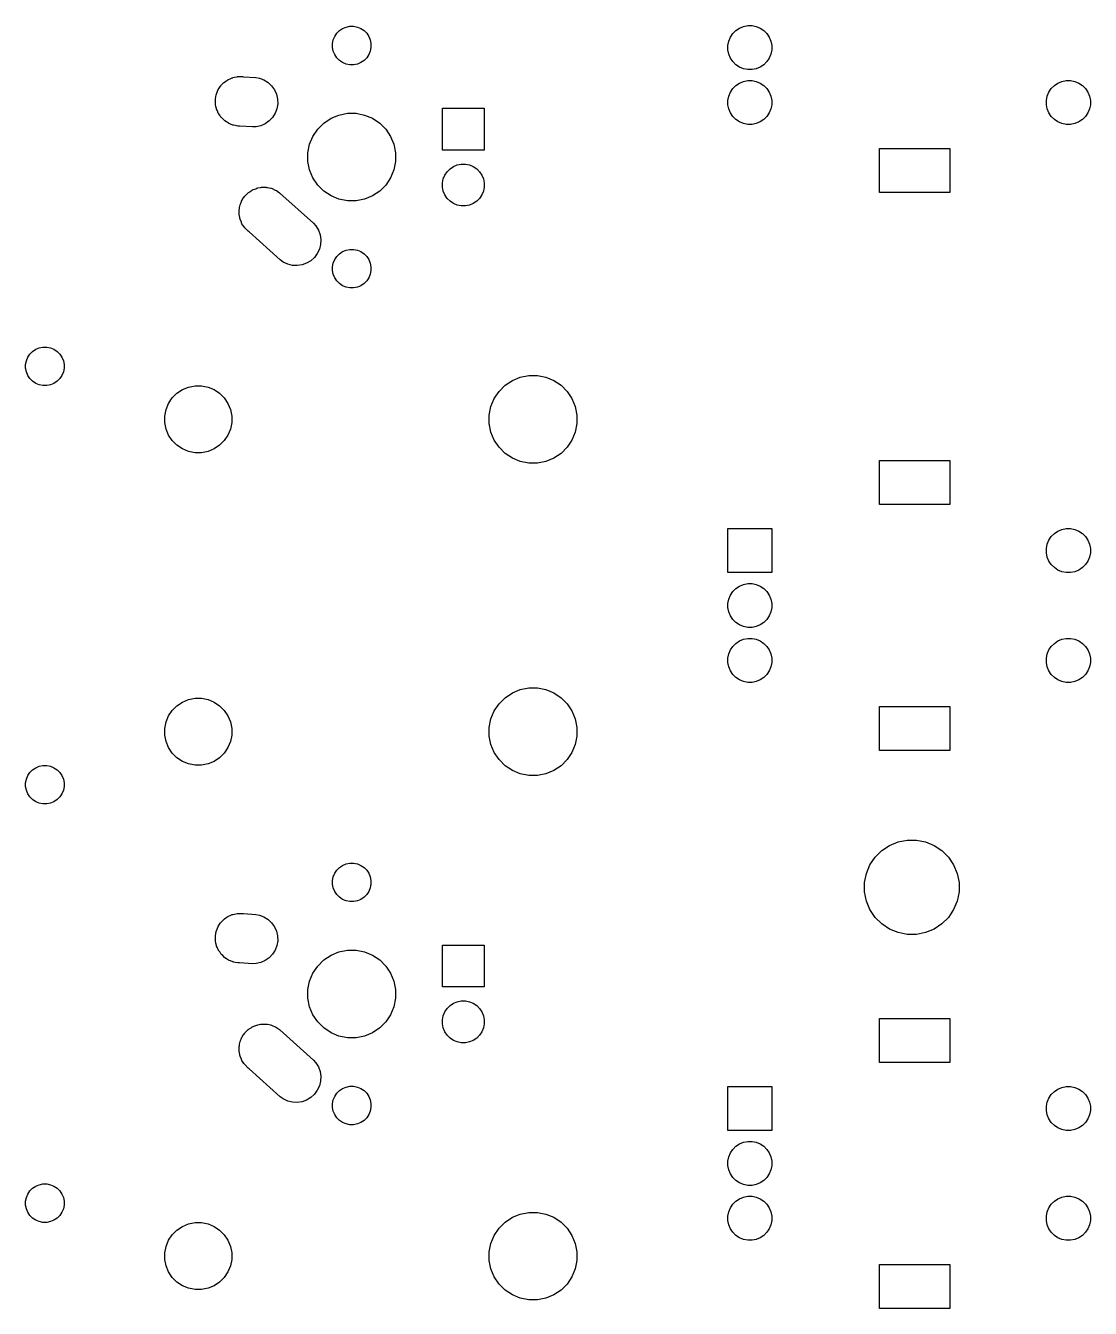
# Model space of a CAD drawing. Extents: x 93 to 197, y -160 to -33.
# Drawn here: x 144.7 to 193.2, y -154.8 to -96.4 of the extents above; entities that cross this region are included whole.
import ezdxf

# ---------------------------------------------------------------- set-up
doc = ezdxf.new("R2010")
doc.units = 0
doc.layers.add('BLACK', color=7, linetype='CONTINUOUS')

msp = doc.modelspace()

# ---------------------------------------------------------------- linework, layer by layer
at = {"layer": 'BLACK', "linetype": 'CONTINUOUS'}
for p, q in [((158.703, -97.0588), (158.769, -96.8995)), ((158.769, -96.8995), (158.864, -96.7562)), ((158.864, -96.7562), (158.986, -96.6343)), ((158.986, -96.6343), (159.13, -96.5386)), ((159.13, -96.5386), (159.289, -96.4726)), ((159.289, -96.4726), (159.458, -96.439)), ((159.458, -96.439), (159.63, -96.439)), ((159.63, -96.439), (159.799, -96.4726)), ((159.799, -96.4726), (159.958, -96.5386)), ((159.958, -96.5386), (160.102, -96.6343)), ((160.102, -96.6343), (160.224, -96.7562)), ((160.224, -96.7562), (160.319, -96.8995)), ((160.319, -96.8995), (160.385, -97.0588)), ((176.704, -97.1173), (176.78, -96.9353)), ((176.78, -96.9353), (176.889, -96.7715)), ((176.889, -96.7715), (177.029, -96.6322)), ((177.029, -96.6322), (177.192, -96.5228)), ((177.192, -96.5228), (177.374, -96.4474)), ((177.374, -96.4474), (177.568, -96.409)), ((177.568, -96.409), (177.764, -96.409)), ((177.764, -96.409), (177.958, -96.4474)), ((177.958, -96.4474), (178.14, -96.5228)), ((178.14, -96.5228), (178.303, -96.6322)), ((178.303, -96.6322), (178.443, -96.7715)), ((178.443, -96.7715), (178.552, -96.9353)), ((178.552, -96.9353), (178.628, -97.1173)), ((158.669, -97.2278), (158.703, -97.0588)), ((158.669, -97.4002), (158.669, -97.2278)), ((158.703, -97.5692), (158.669, -97.4002)), ((160.385, -97.0588), (160.419, -97.2278)), ((160.419, -97.4002), (160.385, -97.5692)), ((160.419, -97.2278), (160.419, -97.4002)), ((176.666, -97.3105), (176.704, -97.1173)), ((176.666, -97.5075), (176.666, -97.3105)), ((176.704, -97.7007), (176.666, -97.5075)), ((178.628, -97.1173), (178.666, -97.3105)), ((178.666, -97.5075), (178.628, -97.7007)), ((178.666, -97.3105), (178.666, -97.5075)), ((158.769, -97.7285), (158.703, -97.5692)), ((158.864, -97.8718), (158.769, -97.7285)), ((158.986, -97.9937), (158.864, -97.8718)), ((159.13, -98.0894), (158.986, -97.9937)), ((159.289, -98.1554), (159.13, -98.0894)), ((159.958, -98.0894), (159.799, -98.1554)), ((160.102, -97.9937), (159.958, -98.0894)), ((160.224, -97.8718), (160.102, -97.9937)), ((160.319, -97.7285), (160.224, -97.8718)), ((160.385, -97.5692), (160.319, -97.7285)), ((176.78, -97.8827), (176.704, -97.7007)), ((176.889, -98.0465), (176.78, -97.8827)), ((177.029, -98.1858), (176.889, -98.0465)), ((178.443, -98.0465), (178.303, -98.1858)), ((178.552, -97.8827), (178.443, -98.0465)), ((178.628, -97.7007), (178.552, -97.8827)), ((159.458, -98.189), (159.289, -98.1554)), ((159.63, -98.189), (159.458, -98.189)), ((159.799, -98.1554), (159.63, -98.189)), ((177.192, -98.2952), (177.029, -98.1858)), ((177.374, -98.3706), (177.192, -98.2952)), ((177.568, -98.409), (177.374, -98.3706)), ((177.764, -98.409), (177.568, -98.409)), ((177.958, -98.3706), (177.764, -98.409)), ((178.14, -98.2952), (177.958, -98.3706)), ((178.303, -98.1858), (178.14, -98.2952)), ((153.467, -99.3211), (153.515, -99.2499)), ((153.515, -99.2499), (153.57, -99.1614)), ((153.57, -99.1614), (153.582, -99.1485)), ((153.582, -99.1485), (153.59, -99.1369)), ((153.59, -99.1369), (153.648, -99.0786)), ((153.648, -99.0786), (153.722, -99.0003)), ((153.722, -99.0003), (153.737, -98.9897)), ((153.737, -98.9897), (153.747, -98.9802)), ((153.747, -98.9802), (153.813, -98.9359)), ((153.813, -98.9359), (153.903, -98.872)), ((153.903, -98.872), (153.92, -98.8644)), ((153.92, -98.8644), (153.931, -98.857)), ((153.931, -98.857), (154.003, -98.8273)), ((154.003, -98.8273), (154.105, -98.7814)), ((154.105, -98.7814), (154.124, -98.7772)), ((154.124, -98.7772), (154.136, -98.7722)), ((154.136, -98.7722), (154.211, -98.7574)), ((154.211, -98.7574), (154.321, -98.732)), ((154.321, -98.732), (154.341, -98.7315)), ((154.341, -98.7315), (154.353, -98.729)), ((154.353, -98.729), (154.429, -98.729)), ((154.429, -98.729), (154.487, -98.7273)), ((154.487, -98.7273), (154.511, -98.729)), ((154.511, -98.729), (154.575, -98.729)), ((154.575, -98.729), (154.609, -98.7359)), ((154.609, -98.7359), (155.178, -98.7756)), ((155.178, -98.7756), (155.341, -98.8034)), ((155.341, -98.8034), (155.548, -98.8823)), ((155.548, -98.8823), (155.736, -99.0002)), ((155.736, -99.0002), (155.897, -99.1524)), ((155.897, -99.1524), (156.025, -99.3331)), ((176.78, -99.4353), (176.889, -99.2715)), ((176.889, -99.2715), (177.029, -99.1322)), ((177.029, -99.1322), (177.192, -99.0228)), ((177.192, -99.0228), (177.374, -98.9474)), ((177.374, -98.9474), (177.568, -98.909)), ((177.568, -98.909), (177.764, -98.909)), ((177.764, -98.909), (177.958, -98.9474)), ((177.958, -98.9474), (178.14, -99.0228)), ((178.14, -99.0228), (178.303, -99.1322)), ((178.303, -99.1322), (178.443, -99.2715)), ((178.443, -99.2715), (178.552, -99.4353)), ((191.28, -99.4353), (191.389, -99.2715)), ((191.389, -99.2715), (191.529, -99.1322)), ((191.529, -99.1322), (191.692, -99.0228)), ((191.692, -99.0228), (191.874, -98.9474)), ((191.874, -98.9474), (192.068, -98.909)), ((192.068, -98.909), (192.264, -98.909)), ((192.264, -98.909), (192.458, -98.9474)), ((192.458, -98.9474), (192.64, -99.0228)), ((192.64, -99.0228), (192.803, -99.1322)), ((192.803, -99.1322), (192.943, -99.2715)), ((192.943, -99.2715), (193.052, -99.4353)), ((153.336, -99.7746), (153.339, -99.759)), ((153.339, -99.868), (153.336, -99.7746)), ((153.339, -99.7432), (153.357, -99.652)), ((153.339, -99.759), (153.339, -99.7432)), ((153.357, -99.652), (153.373, -99.5561)), ((153.373, -99.5561), (153.379, -99.5407)), ((153.379, -99.5407), (153.382, -99.5258)), ((153.382, -99.5258), (153.416, -99.4435)), ((153.416, -99.4435), (153.452, -99.349)), ((153.452, -99.349), (153.461, -99.3345)), ((153.461, -99.3345), (153.467, -99.3211)), ((156.025, -99.3331), (156.116, -99.5353)), ((156.116, -99.5353), (156.165, -99.7513)), ((156.165, -99.7513), (156.172, -99.9729)), ((176.666, -99.8105), (176.704, -99.6173)), ((176.666, -100.007), (176.666, -99.8105)), ((176.704, -99.6173), (176.78, -99.4353)), ((178.552, -99.4353), (178.628, -99.6173)), ((178.628, -99.6173), (178.666, -99.8105)), ((178.666, -99.8105), (178.666, -100.007)), ((191.166, -99.8105), (191.204, -99.6173)), ((191.166, -100.007), (191.166, -99.8105)), ((191.204, -99.6173), (191.28, -99.4353)), ((193.052, -99.4353), (193.128, -99.6173)), ((193.128, -99.6173), (193.166, -99.8105)), ((193.166, -99.8105), (193.166, -100.007)), ((153.339, -99.9648), (153.339, -99.868)), ((153.342, -99.9809), (153.339, -99.9648)), ((153.343, -99.9961), (153.342, -99.9809)), ((153.363, -100.084), (153.343, -99.9961)), ((153.382, -100.182), (153.363, -100.084)), ((153.389, -100.198), (153.382, -100.182)), ((153.392, -100.212), (153.389, -100.198)), ((153.427, -100.291), (153.392, -100.212)), ((153.467, -100.387), (153.427, -100.291)), ((153.477, -100.402), (153.467, -100.387)), ((153.483, -100.414), (153.477, -100.402)), ((153.531, -100.482), (153.483, -100.414)), ((156.056, -100.398), (155.938, -100.586)), ((156.135, -100.191), (156.056, -100.398)), ((156.172, -99.9729), (156.135, -100.191)), ((158.962, -100.477), (159.348, -100.4)), ((159.348, -100.4), (159.74, -100.4)), ((159.74, -100.4), (160.126, -100.477)), ((163.671, -102.076), (163.671, -100.171)), ((163.671, -100.171), (165.576, -100.171)), ((165.576, -100.171), (165.576, -102.076)), ((176.704, -100.201), (176.666, -100.007)), ((176.78, -100.383), (176.704, -100.201)), ((176.889, -100.546), (176.78, -100.383)), ((178.552, -100.383), (178.443, -100.546)), ((178.628, -100.201), (178.552, -100.383)), ((178.666, -100.007), (178.628, -100.201)), ((191.204, -100.201), (191.166, -100.007)), ((191.28, -100.383), (191.204, -100.201)), ((191.389, -100.546), (191.28, -100.383)), ((193.052, -100.383), (192.943, -100.546)), ((193.128, -100.201), (193.052, -100.383)), ((193.166, -100.007), (193.128, -100.201)), ((153.59, -100.571), (153.531, -100.482)), ((153.603, -100.584), (153.59, -100.571)), ((153.611, -100.595), (153.603, -100.584)), ((153.669, -100.65), (153.611, -100.595)), ((153.747, -100.728), (153.669, -100.65)), ((153.762, -100.738), (153.747, -100.728)), ((153.772, -100.747), (153.762, -100.738)), ((153.838, -100.789), (153.772, -100.747)), ((153.931, -100.851), (153.838, -100.789)), ((153.949, -100.858), (153.931, -100.851)), ((153.96, -100.865), (153.949, -100.858)), ((154.031, -100.892), (153.96, -100.865)), ((154.136, -100.936), (154.031, -100.892)), ((154.155, -100.94), (154.136, -100.936)), ((154.167, -100.944), (154.155, -100.94)), ((154.241, -100.957), (154.167, -100.944)), ((154.353, -100.979), (154.241, -100.957)), ((154.433, -100.979), (154.353, -100.979)), ((155.021, -101.02), (154.433, -100.979)), ((155.187, -101.015), (155.021, -101.02)), ((155.403, -100.966), (155.187, -101.015)), ((155.605, -100.875), (155.403, -100.966)), ((155.786, -100.747), (155.605, -100.875)), ((155.938, -100.586), (155.786, -100.747)), ((157.995, -101.123), (158.273, -100.845)), ((158.273, -100.845), (158.6, -100.627)), ((158.6, -100.627), (158.962, -100.477)), ((160.126, -100.477), (160.488, -100.627)), ((160.488, -100.627), (160.815, -100.845)), ((160.815, -100.845), (161.093, -101.123)), ((177.029, -100.686), (176.889, -100.546)), ((177.192, -100.795), (177.029, -100.686)), ((177.374, -100.871), (177.192, -100.795)), ((177.568, -100.909), (177.374, -100.871)), ((177.764, -100.909), (177.568, -100.909)), ((177.958, -100.871), (177.764, -100.909)), ((178.14, -100.795), (177.958, -100.871)), ((178.303, -100.686), (178.14, -100.795)), ((178.443, -100.546), (178.303, -100.686)), ((191.529, -100.686), (191.389, -100.546)), ((191.692, -100.795), (191.529, -100.686)), ((191.874, -100.871), (191.692, -100.795)), ((192.068, -100.909), (191.874, -100.871)), ((192.264, -100.909), (192.068, -100.909)), ((192.458, -100.871), (192.264, -100.909)), ((192.64, -100.795), (192.458, -100.871)), ((192.803, -100.686), (192.64, -100.795)), ((192.943, -100.546), (192.803, -100.686)), ((157.627, -101.812), (157.777, -101.45)), ((157.777, -101.45), (157.995, -101.123)), ((161.093, -101.123), (161.311, -101.45)), ((161.311, -101.45), (161.461, -101.812)), ((157.55, -102.198), (157.627, -101.812)), ((157.55, -102.59), (157.55, -102.198)), ((161.461, -101.812), (161.538, -102.198)), ((161.538, -102.198), (161.538, -102.59)), ((165.576, -102.076), (163.671, -102.076)), ((183.566, -104.009), (183.566, -102.009)), ((183.566, -102.009), (186.766, -102.009)), ((186.766, -102.009), (186.766, -104.009)), ((157.627, -102.976), (157.55, -102.59)), ((161.538, -102.59), (161.461, -102.976)), ((164.173, -102.82), (164.346, -102.748)), ((164.346, -102.748), (164.53, -102.712)), ((164.53, -102.712), (164.718, -102.712)), ((164.718, -102.712), (164.902, -102.748)), ((164.902, -102.748), (165.075, -102.82)), ((157.777, -103.338), (157.627, -102.976)), ((157.995, -103.665), (157.777, -103.338)), ((161.311, -103.338), (161.093, -103.665)), ((161.461, -102.976), (161.311, -103.338)), ((163.708, -103.386), (163.78, -103.213)), ((163.78, -103.213), (163.884, -103.057)), ((163.884, -103.057), (164.017, -102.924)), ((164.017, -102.924), (164.173, -102.82)), ((165.075, -102.82), (165.231, -102.924)), ((165.231, -102.924), (165.364, -103.057)), ((165.364, -103.057), (165.468, -103.213)), ((165.468, -103.213), (165.54, -103.386)), ((154.87, -103.986), (154.958, -103.932)), ((154.958, -103.932), (155.011, -103.897)), ((155.011, -103.897), (155.029, -103.89)), ((155.029, -103.89), (155.06, -103.871)), ((155.06, -103.871), (155.17, -103.831)), ((155.17, -103.831), (155.216, -103.812)), ((155.216, -103.812), (155.231, -103.809)), ((155.231, -103.809), (155.268, -103.796)), ((155.268, -103.796), (155.396, -103.776)), ((155.396, -103.776), (155.433, -103.769)), ((155.433, -103.769), (155.445, -103.769)), ((155.445, -103.769), (155.487, -103.763)), ((155.487, -103.763), (155.627, -103.769)), ((155.627, -103.769), (155.655, -103.769)), ((155.655, -103.769), (155.663, -103.771)), ((155.663, -103.771), (155.708, -103.773)), ((155.708, -103.773), (155.853, -103.808)), ((155.853, -103.808), (155.872, -103.812)), ((155.872, -103.812), (155.878, -103.814)), ((155.878, -103.814), (155.924, -103.826)), ((155.924, -103.826), (156.064, -103.892)), ((156.064, -103.892), (156.077, -103.897)), ((156.077, -103.897), (156.08, -103.899)), ((156.08, -103.899), (156.124, -103.92)), ((156.124, -103.92), (156.252, -104.014)), ((158.273, -103.943), (157.995, -103.665)), ((158.6, -104.161), (158.273, -103.943)), ((160.815, -103.943), (160.488, -104.161)), ((161.093, -103.665), (160.815, -103.943)), ((163.671, -103.57), (163.708, -103.386)), ((163.671, -103.758), (163.671, -103.57)), ((163.708, -103.942), (163.671, -103.758)), ((163.78, -104.115), (163.708, -103.942)), ((165.54, -103.942), (165.468, -104.115)), ((165.54, -103.386), (165.576, -103.57)), ((165.576, -103.758), (165.54, -103.942)), ((165.576, -103.57), (165.576, -103.758)), ((154.462, -104.566), (154.476, -104.532)), ((154.476, -104.532), (154.481, -104.514)), ((154.481, -104.514), (154.506, -104.46)), ((154.506, -104.46), (154.547, -104.361)), ((154.547, -104.361), (154.565, -104.334)), ((154.565, -104.334), (154.575, -104.313)), ((154.575, -104.313), (154.619, -104.254)), ((154.619, -104.254), (154.67, -104.177)), ((154.67, -104.177), (154.69, -104.157)), ((154.69, -104.157), (154.706, -104.135)), ((154.706, -104.135), (154.772, -104.075)), ((154.772, -104.075), (154.827, -104.02)), ((154.827, -104.02), (154.847, -104.007)), ((154.847, -104.007), (154.87, -103.986)), ((156.252, -104.014), (156.261, -104.02)), ((156.261, -104.02), (156.273, -104.032)), ((156.273, -104.032), (157.798, -105.405)), ((158.962, -104.311), (158.6, -104.161)), ((159.348, -104.388), (158.962, -104.311)), ((159.74, -104.388), (159.348, -104.388)), ((160.126, -104.311), (159.74, -104.388)), ((160.488, -104.161), (160.126, -104.311)), ((163.884, -104.271), (163.78, -104.115)), ((164.017, -104.404), (163.884, -104.271)), ((164.173, -104.508), (164.017, -104.404)), ((164.346, -104.58), (164.173, -104.508)), ((165.075, -104.508), (164.902, -104.58)), ((165.231, -104.404), (165.075, -104.508)), ((165.364, -104.271), (165.231, -104.404)), ((165.468, -104.115), (165.364, -104.271)), ((186.766, -104.009), (183.566, -104.009)), ((154.417, -104.951), (154.419, -104.915)), ((154.419, -104.961), (154.417, -104.951)), ((154.419, -104.783), (154.427, -104.744)), ((154.419, -104.915), (154.419, -104.783)), ((154.419, -105.005), (154.419, -104.961)), ((154.447, -105.145), (154.419, -105.005)), ((154.427, -104.744), (154.428, -104.729)), ((154.428, -104.729), (154.439, -104.684)), ((154.439, -104.684), (154.462, -104.566)), ((164.53, -104.617), (164.346, -104.58)), ((164.718, -104.617), (164.53, -104.617)), ((164.902, -104.58), (164.718, -104.617)), ((154.451, -105.17), (154.447, -105.145)), ((154.453, -105.177), (154.451, -105.17)), ((154.462, -105.222), (154.453, -105.177)), ((154.52, -105.361), (154.462, -105.222)), ((154.526, -105.378), (154.52, -105.361)), ((154.529, -105.383), (154.526, -105.378)), ((154.547, -105.427), (154.529, -105.383)), ((154.634, -105.557), (154.547, -105.427)), ((154.641, -105.568), (154.634, -105.557)), ((154.643, -105.571), (154.641, -105.568)), ((154.67, -105.611), (154.643, -105.571)), ((154.827, -105.768), (154.67, -105.611)), ((157.798, -105.405), (157.91, -105.528)), ((157.91, -105.528), (158.024, -105.717)), ((154.871, -105.798), (154.827, -105.768)), ((156.292, -107.077), (154.871, -105.798)), ((158.024, -105.717), (158.1, -105.926)), ((158.1, -105.926), (158.133, -106.145)), ((158.133, -106.145), (158.123, -106.366)), ((157.976, -106.782), (157.844, -106.96)), ((158.07, -106.581), (157.976, -106.782)), ((158.123, -106.366), (158.07, -106.581)), ((158.864, -106.916), (158.986, -106.794)), ((158.986, -106.794), (159.13, -106.699)), ((159.13, -106.699), (159.289, -106.633)), ((159.289, -106.633), (159.458, -106.599)), ((159.458, -106.599), (159.63, -106.599)), ((159.63, -106.599), (159.799, -106.633)), ((159.799, -106.633), (159.958, -106.699)), ((159.958, -106.699), (160.102, -106.794)), ((160.102, -106.794), (160.224, -106.916)), ((156.426, -107.176), (156.292, -107.077)), ((156.627, -107.27), (156.426, -107.176)), ((156.842, -107.323), (156.627, -107.27)), ((157.063, -107.333), (156.842, -107.323)), ((157.282, -107.3), (157.063, -107.333)), ((157.491, -107.224), (157.282, -107.3)), ((157.68, -107.11), (157.491, -107.224)), ((157.844, -106.96), (157.68, -107.11)), ((158.669, -107.388), (158.703, -107.219)), ((158.669, -107.56), (158.669, -107.388)), ((158.703, -107.219), (158.769, -107.06)), ((158.769, -107.06), (158.864, -106.916)), ((160.224, -106.916), (160.319, -107.06)), ((160.319, -107.06), (160.385, -107.219)), ((160.385, -107.219), (160.419, -107.388)), ((160.419, -107.388), (160.419, -107.56)), ((158.703, -107.729), (158.669, -107.56)), ((158.769, -107.888), (158.703, -107.729)), ((158.864, -108.032), (158.769, -107.888)), ((158.986, -108.154), (158.864, -108.032)), ((160.224, -108.032), (160.102, -108.154)), ((160.319, -107.888), (160.224, -108.032)), ((160.385, -107.729), (160.319, -107.888)), ((160.419, -107.56), (160.385, -107.729)), ((159.13, -108.249), (158.986, -108.154)), ((159.289, -108.315), (159.13, -108.249)), ((159.458, -108.349), (159.289, -108.315)), ((159.63, -108.349), (159.458, -108.349)), ((159.799, -108.315), (159.63, -108.349)), ((159.958, -108.249), (159.799, -108.315)), ((160.102, -108.154), (159.958, -108.249)), ((144.733, -111.664), (144.799, -111.505)), ((144.799, -111.505), (144.894, -111.361)), ((144.894, -111.361), (145.016, -111.239)), ((145.016, -111.239), (145.16, -111.144)), ((145.16, -111.144), (145.319, -111.078)), ((145.319, -111.078), (145.488, -111.044)), ((145.488, -111.044), (145.66, -111.044)), ((145.66, -111.044), (145.829, -111.078)), ((145.829, -111.078), (145.988, -111.144)), ((145.988, -111.144), (146.132, -111.239)), ((146.132, -111.239), (146.254, -111.361)), ((146.254, -111.361), (146.349, -111.505)), ((146.349, -111.505), (146.415, -111.664)), ((144.699, -111.833), (144.733, -111.664)), ((144.699, -112.005), (144.699, -111.833)), ((144.733, -112.174), (144.699, -112.005)), ((146.415, -111.664), (146.449, -111.833)), ((146.449, -112.005), (146.415, -112.174)), ((146.449, -111.833), (146.449, -112.005)), ((144.799, -112.333), (144.733, -112.174)), ((144.894, -112.477), (144.799, -112.333)), ((145.016, -112.599), (144.894, -112.477)), ((145.16, -112.694), (145.016, -112.599)), ((145.319, -112.76), (145.16, -112.694)), ((145.988, -112.694), (145.829, -112.76)), ((146.132, -112.599), (145.988, -112.694)), ((146.254, -112.477), (146.132, -112.599)), ((146.349, -112.333), (146.254, -112.477)), ((146.415, -112.174), (146.349, -112.333)), ((166.528, -112.783), (166.855, -112.565)), ((166.855, -112.565), (167.217, -112.415)), ((167.217, -112.415), (167.603, -112.338)), ((167.603, -112.338), (167.995, -112.338)), ((167.995, -112.338), (168.381, -112.415)), ((168.381, -112.415), (168.743, -112.565)), ((168.743, -112.565), (169.07, -112.783)), ((145.488, -112.794), (145.319, -112.76)), ((145.66, -112.794), (145.488, -112.794)), ((145.829, -112.76), (145.66, -112.794)), ((151.375, -113.361), (151.588, -113.148)), ((151.588, -113.148), (151.837, -112.981)), ((151.837, -112.981), (152.114, -112.867)), ((152.114, -112.867), (152.409, -112.808)), ((152.409, -112.808), (152.709, -112.808)), ((152.709, -112.808), (153.004, -112.867)), ((153.004, -112.867), (153.281, -112.981)), ((153.281, -112.981), (153.53, -113.148)), ((153.53, -113.148), (153.743, -113.361)), ((166.032, -113.388), (166.25, -113.061)), ((166.25, -113.061), (166.528, -112.783)), ((169.07, -112.783), (169.348, -113.061)), ((169.348, -113.061), (169.566, -113.388)), ((151.094, -113.887), (151.208, -113.61)), ((151.208, -113.61), (151.375, -113.361)), ((153.743, -113.361), (153.91, -113.61)), ((153.91, -113.61), (154.024, -113.887)), ((165.805, -114.136), (165.882, -113.75)), ((165.882, -113.75), (166.032, -113.388)), ((169.566, -113.388), (169.716, -113.75)), ((169.716, -113.75), (169.793, -114.136)), ((151.035, -114.182), (151.094, -113.887)), ((151.035, -114.482), (151.035, -114.182)), ((154.024, -113.887), (154.083, -114.182)), ((154.083, -114.182), (154.083, -114.482)), ((165.805, -114.528), (165.805, -114.136)), ((169.793, -114.136), (169.793, -114.528)), ((151.094, -114.777), (151.035, -114.482)), ((151.208, -115.054), (151.094, -114.777)), ((154.024, -114.777), (153.91, -115.054)), ((154.083, -114.482), (154.024, -114.777)), ((165.882, -114.914), (165.805, -114.528)), ((166.032, -115.276), (165.882, -114.914)), ((169.716, -114.914), (169.566, -115.276)), ((169.793, -114.528), (169.716, -114.914)), ((151.375, -115.303), (151.208, -115.054)), ((151.588, -115.516), (151.375, -115.303)), ((151.837, -115.683), (151.588, -115.516)), ((153.53, -115.516), (153.281, -115.683)), ((153.743, -115.303), (153.53, -115.516)), ((153.91, -115.054), (153.743, -115.303)), ((166.25, -115.603), (166.032, -115.276)), ((166.528, -115.881), (166.25, -115.603)), ((169.348, -115.603), (169.07, -115.881)), ((169.566, -115.276), (169.348, -115.603)), ((152.114, -115.797), (151.837, -115.683)), ((152.409, -115.856), (152.114, -115.797)), ((152.709, -115.856), (152.409, -115.856)), ((153.004, -115.797), (152.709, -115.856)), ((153.281, -115.683), (153.004, -115.797)), ((166.855, -116.099), (166.528, -115.881)), ((167.217, -116.249), (166.855, -116.099)), ((168.743, -116.099), (168.381, -116.249)), ((169.07, -115.881), (168.743, -116.099)), ((183.566, -118.209), (183.566, -116.209)), ((183.566, -116.209), (186.766, -116.209)), ((186.766, -116.209), (186.766, -118.209)), ((167.603, -116.326), (167.217, -116.249)), ((167.995, -116.326), (167.603, -116.326)), ((168.381, -116.249), (167.995, -116.326)), ((186.766, -118.209), (183.566, -118.209)), ((176.666, -121.309), (176.666, -119.309)), ((176.666, -119.309), (178.666, -119.309)), ((178.666, -119.309), (178.666, -121.309)), ((191.28, -119.835), (191.389, -119.672)), ((191.389, -119.672), (191.529, -119.532)), ((191.529, -119.532), (191.692, -119.423)), ((191.692, -119.423), (191.874, -119.347)), ((191.874, -119.347), (192.068, -119.309)), ((192.068, -119.309), (192.264, -119.309)), ((192.264, -119.309), (192.458, -119.347)), ((192.458, -119.347), (192.64, -119.423)), ((192.64, -119.423), (192.803, -119.532)), ((192.803, -119.532), (192.943, -119.672)), ((192.943, -119.672), (193.052, -119.835)), ((191.166, -120.211), (191.204, -120.017)), ((191.166, -120.407), (191.166, -120.211)), ((191.204, -120.017), (191.28, -119.835)), ((193.052, -119.835), (193.128, -120.017)), ((193.128, -120.017), (193.166, -120.211)), ((193.166, -120.211), (193.166, -120.407)), ((191.204, -120.601), (191.166, -120.407)), ((191.28, -120.783), (191.204, -120.601)), ((191.389, -120.946), (191.28, -120.783)), ((193.052, -120.783), (192.943, -120.946)), ((193.128, -120.601), (193.052, -120.783)), ((193.166, -120.407), (193.128, -120.601)), ((178.666, -121.309), (176.666, -121.309)), ((191.529, -121.086), (191.389, -120.946)), ((191.692, -121.195), (191.529, -121.086)), ((191.874, -121.271), (191.692, -121.195)), ((192.068, -121.309), (191.874, -121.271)), ((192.264, -121.309), (192.068, -121.309)), ((192.458, -121.271), (192.264, -121.309)), ((192.64, -121.195), (192.458, -121.271)), ((192.803, -121.086), (192.64, -121.195)), ((192.943, -120.946), (192.803, -121.086)), ((176.889, -122.172), (177.029, -122.032)), ((177.029, -122.032), (177.192, -121.923)), ((177.192, -121.923), (177.374, -121.847)), ((177.374, -121.847), (177.568, -121.809)), ((177.568, -121.809), (177.764, -121.809)), ((177.764, -121.809), (177.958, -121.847)), ((177.958, -121.847), (178.14, -121.923)), ((178.14, -121.923), (178.303, -122.032)), ((178.303, -122.032), (178.443, -122.172)), ((176.666, -122.711), (176.704, -122.517)), ((176.704, -122.517), (176.78, -122.335)), ((176.78, -122.335), (176.889, -122.172)), ((178.443, -122.172), (178.552, -122.335)), ((178.552, -122.335), (178.628, -122.517)), ((178.628, -122.517), (178.666, -122.711)), ((176.666, -122.907), (176.666, -122.711)), ((176.704, -123.101), (176.666, -122.907)), ((176.78, -123.283), (176.704, -123.101)), ((178.628, -123.101), (178.552, -123.283)), ((178.666, -122.907), (178.628, -123.101)), ((178.666, -122.711), (178.666, -122.907)), ((176.889, -123.446), (176.78, -123.283)), ((177.029, -123.586), (176.889, -123.446)), ((177.192, -123.695), (177.029, -123.586)), ((177.374, -123.771), (177.192, -123.695)), ((177.568, -123.809), (177.374, -123.771)), ((177.958, -123.771), (177.764, -123.809)), ((178.14, -123.695), (177.958, -123.771)), ((178.303, -123.586), (178.14, -123.695)), ((178.443, -123.446), (178.303, -123.586)), ((178.552, -123.283), (178.443, -123.446)), ((177.192, -124.423), (177.374, -124.347)), ((177.374, -124.347), (177.568, -124.309)), ((177.764, -123.809), (177.568, -123.809)), ((177.568, -124.309), (177.764, -124.309)), ((177.764, -124.309), (177.958, -124.347)), ((177.958, -124.347), (178.14, -124.423)), ((191.692, -124.423), (191.874, -124.347)), ((191.874, -124.347), (192.068, -124.309)), ((192.068, -124.309), (192.264, -124.309)), ((192.264, -124.309), (192.458, -124.347)), ((192.458, -124.347), (192.64, -124.423)), ((176.704, -125.017), (176.78, -124.835)), ((176.78, -124.835), (176.889, -124.672)), ((176.889, -124.672), (177.029, -124.532)), ((177.029, -124.532), (177.192, -124.423)), ((178.14, -124.423), (178.303, -124.532)), ((178.303, -124.532), (178.443, -124.672)), ((178.443, -124.672), (178.552, -124.835)), ((178.552, -124.835), (178.628, -125.017)), ((191.204, -125.017), (191.28, -124.835)), ((191.28, -124.835), (191.389, -124.672)), ((191.389, -124.672), (191.529, -124.532)), ((191.529, -124.532), (191.692, -124.423)), ((192.64, -124.423), (192.803, -124.532)), ((192.803, -124.532), (192.943, -124.672)), ((192.943, -124.672), (193.052, -124.835)), ((193.052, -124.835), (193.128, -125.017)), ((176.666, -125.211), (176.704, -125.017)), ((176.666, -125.407), (176.666, -125.211)), ((176.704, -125.601), (176.666, -125.407)), ((178.628, -125.017), (178.666, -125.211)), ((178.666, -125.407), (178.628, -125.601)), ((178.666, -125.211), (178.666, -125.407)), ((191.166, -125.211), (191.204, -125.017)), ((191.166, -125.407), (191.166, -125.211)), ((191.204, -125.601), (191.166, -125.407)), ((193.128, -125.017), (193.166, -125.211)), ((193.166, -125.407), (193.128, -125.601)), ((193.166, -125.211), (193.166, -125.407)), ((176.78, -125.783), (176.704, -125.601)), ((176.889, -125.946), (176.78, -125.783)), ((177.029, -126.086), (176.889, -125.946)), ((177.192, -126.195), (177.029, -126.086)), ((178.303, -126.086), (178.14, -126.195)), ((178.443, -125.946), (178.303, -126.086)), ((178.552, -125.783), (178.443, -125.946)), ((178.628, -125.601), (178.552, -125.783)), ((191.28, -125.783), (191.204, -125.601)), ((191.389, -125.946), (191.28, -125.783)), ((191.529, -126.086), (191.389, -125.946)), ((191.692, -126.195), (191.529, -126.086)), ((192.803, -126.086), (192.64, -126.195)), ((192.943, -125.946), (192.803, -126.086)), ((193.052, -125.783), (192.943, -125.946)), ((193.128, -125.601), (193.052, -125.783)), ((166.855, -126.789), (167.217, -126.639)), ((167.217, -126.639), (167.603, -126.562)), ((167.603, -126.562), (167.995, -126.562)), ((167.995, -126.562), (168.381, -126.639)), ((168.381, -126.639), (168.743, -126.789)), ((177.374, -126.271), (177.192, -126.195)), ((177.568, -126.309), (177.374, -126.271)), ((177.764, -126.309), (177.568, -126.309)), ((177.958, -126.271), (177.764, -126.309)), ((178.14, -126.195), (177.958, -126.271)), ((191.874, -126.271), (191.692, -126.195)), ((192.068, -126.309), (191.874, -126.271)), ((192.264, -126.309), (192.068, -126.309)), ((192.458, -126.271), (192.264, -126.309)), ((192.64, -126.195), (192.458, -126.271)), ((151.588, -127.372), (151.837, -127.205)), ((151.837, -127.205), (152.114, -127.091)), ((152.114, -127.091), (152.409, -127.032)), ((152.409, -127.032), (152.709, -127.032)), ((152.709, -127.032), (153.004, -127.091)), ((153.004, -127.091), (153.281, -127.205)), ((153.281, -127.205), (153.53, -127.372)), ((166.032, -127.612), (166.25, -127.285)), ((166.25, -127.285), (166.528, -127.007)), ((166.528, -127.007), (166.855, -126.789)), ((168.743, -126.789), (169.07, -127.007)), ((169.07, -127.007), (169.348, -127.285)), ((169.348, -127.285), (169.566, -127.612)), ((151.094, -128.111), (151.208, -127.834)), ((151.208, -127.834), (151.375, -127.585)), ((151.375, -127.585), (151.588, -127.372)), ((153.53, -127.372), (153.743, -127.585)), ((153.743, -127.585), (153.91, -127.834)), ((153.91, -127.834), (154.024, -128.111)), ((165.882, -127.974), (166.032, -127.612)), ((169.566, -127.612), (169.716, -127.974)), ((183.566, -129.409), (183.566, -127.409)), ((183.566, -127.409), (186.766, -127.409)), ((186.766, -127.409), (186.766, -129.409)), ((151.035, -128.406), (151.094, -128.111)), ((151.035, -128.706), (151.035, -128.406)), ((154.024, -128.111), (154.083, -128.406)), ((154.083, -128.406), (154.083, -128.706)), ((165.805, -128.36), (165.882, -127.974)), ((165.805, -128.752), (165.805, -128.36)), ((169.716, -127.974), (169.793, -128.36)), ((169.793, -128.36), (169.793, -128.752)), ((151.094, -129.001), (151.035, -128.706)), ((151.208, -129.278), (151.094, -129.001)), ((154.024, -129.001), (153.91, -129.278)), ((154.083, -128.706), (154.024, -129.001)), ((165.882, -129.138), (165.805, -128.752)), ((169.793, -128.752), (169.716, -129.138)), ((151.375, -129.527), (151.208, -129.278)), ((151.588, -129.74), (151.375, -129.527)), ((153.743, -129.527), (153.53, -129.74)), ((153.91, -129.278), (153.743, -129.527)), ((166.032, -129.5), (165.882, -129.138)), ((166.25, -129.827), (166.032, -129.5)), ((169.566, -129.5), (169.348, -129.827)), ((169.716, -129.138), (169.566, -129.5)), ((186.766, -129.409), (183.566, -129.409)), ((145.016, -130.289), (145.16, -130.194)), ((145.16, -130.194), (145.319, -130.128)), ((145.319, -130.128), (145.488, -130.094)), ((145.488, -130.094), (145.66, -130.094)), ((145.66, -130.094), (145.829, -130.128)), ((145.829, -130.128), (145.988, -130.194)), ((145.988, -130.194), (146.132, -130.289)), ((151.837, -129.907), (151.588, -129.74)), ((152.114, -130.021), (151.837, -129.907)), ((152.409, -130.08), (152.114, -130.021)), ((152.709, -130.08), (152.409, -130.08)), ((153.004, -130.021), (152.709, -130.08)), ((153.281, -129.907), (153.004, -130.021)), ((153.53, -129.74), (153.281, -129.907)), ((166.528, -130.105), (166.25, -129.827)), ((166.855, -130.323), (166.528, -130.105)), ((169.07, -130.105), (168.743, -130.323)), ((169.348, -129.827), (169.07, -130.105)), ((144.699, -130.883), (144.733, -130.714)), ((144.733, -130.714), (144.799, -130.555)), ((144.799, -130.555), (144.894, -130.411)), ((144.894, -130.411), (145.016, -130.289)), ((146.132, -130.289), (146.254, -130.411)), ((146.254, -130.411), (146.349, -130.555)), ((146.349, -130.555), (146.415, -130.714)), ((146.415, -130.714), (146.449, -130.883)), ((167.217, -130.473), (166.855, -130.323)), ((167.603, -130.55), (167.217, -130.473)), ((167.995, -130.55), (167.603, -130.55)), ((168.381, -130.473), (167.995, -130.55)), ((168.743, -130.323), (168.381, -130.473)), ((144.699, -131.055), (144.699, -130.883)), ((144.733, -131.224), (144.699, -131.055)), ((144.799, -131.383), (144.733, -131.224)), ((144.894, -131.527), (144.799, -131.383)), ((146.349, -131.383), (146.254, -131.527)), ((146.415, -131.224), (146.349, -131.383)), ((146.449, -131.055), (146.415, -131.224)), ((146.449, -130.883), (146.449, -131.055)), ((145.016, -131.649), (144.894, -131.527)), ((145.16, -131.744), (145.016, -131.649)), ((145.319, -131.81), (145.16, -131.744)), ((145.488, -131.844), (145.319, -131.81)), ((145.66, -131.844), (145.488, -131.844)), ((145.829, -131.81), (145.66, -131.844)), ((145.988, -131.744), (145.829, -131.81)), ((146.132, -131.649), (145.988, -131.744)), ((146.254, -131.527), (146.132, -131.649)), ((183.668, -133.966), (184.021, -133.731)), ((184.021, -133.731), (184.412, -133.569)), ((184.412, -133.569), (184.827, -133.486)), ((184.827, -133.486), (185.251, -133.486)), ((185.251, -133.486), (185.666, -133.569)), ((185.666, -133.569), (186.057, -133.731)), ((186.057, -133.731), (186.41, -133.966)), ((183.134, -134.618), (183.369, -134.265)), ((183.369, -134.265), (183.668, -133.966)), ((186.41, -133.966), (186.709, -134.265)), ((186.709, -134.265), (186.944, -134.618)), ((158.769, -135), (158.864, -134.856)), ((158.864, -134.856), (158.986, -134.734)), ((158.986, -134.734), (159.13, -134.639)), ((159.13, -134.639), (159.289, -134.573)), ((159.289, -134.573), (159.458, -134.539)), ((159.458, -134.539), (159.63, -134.539)), ((159.63, -134.539), (159.799, -134.573)), ((159.799, -134.573), (159.958, -134.639)), ((159.958, -134.639), (160.102, -134.734)), ((160.102, -134.734), (160.224, -134.856)), ((160.224, -134.856), (160.319, -135)), ((182.972, -135.009), (183.134, -134.618)), ((186.944, -134.618), (187.106, -135.009)), ((158.669, -135.328), (158.703, -135.159)), ((158.669, -135.5), (158.669, -135.328)), ((158.703, -135.159), (158.769, -135)), ((160.319, -135), (160.385, -135.159)), ((160.385, -135.159), (160.419, -135.328)), ((160.419, -135.328), (160.419, -135.5)), ((182.889, -135.424), (182.972, -135.009)), ((182.889, -135.848), (182.889, -135.424)), ((187.106, -135.009), (187.189, -135.424)), ((187.189, -135.424), (187.189, -135.848)), ((158.703, -135.669), (158.669, -135.5)), ((158.769, -135.828), (158.703, -135.669)), ((158.864, -135.972), (158.769, -135.828)), ((158.986, -136.094), (158.864, -135.972)), ((160.224, -135.972), (160.102, -136.094)), ((160.319, -135.828), (160.224, -135.972)), ((160.385, -135.669), (160.319, -135.828)), ((160.419, -135.5), (160.385, -135.669)), ((182.972, -136.263), (182.889, -135.848)), ((187.189, -135.848), (187.106, -136.263)), ((159.13, -136.189), (158.986, -136.094)), ((159.289, -136.255), (159.13, -136.189)), ((159.458, -136.289), (159.289, -136.255)), ((159.63, -136.289), (159.458, -136.289)), ((159.799, -136.255), (159.63, -136.289)), ((159.958, -136.189), (159.799, -136.255)), ((160.102, -136.094), (159.958, -136.189)), ((183.134, -136.654), (182.972, -136.263)), ((183.369, -137.007), (183.134, -136.654)), ((186.944, -136.654), (186.709, -137.007)), ((187.106, -136.263), (186.944, -136.654)), ((153.582, -137.248), (153.59, -137.237)), ((153.59, -137.237), (153.648, -137.179)), ((153.648, -137.179), (153.722, -137.1)), ((153.722, -137.1), (153.737, -137.09)), ((153.737, -137.09), (153.747, -137.08)), ((153.747, -137.08), (153.813, -137.036)), ((153.813, -137.036), (153.903, -136.972)), ((153.903, -136.972), (153.92, -136.964)), ((153.92, -136.964), (153.931, -136.957)), ((153.931, -136.957), (154.003, -136.927)), ((154.003, -136.927), (154.105, -136.881)), ((154.105, -136.881), (154.124, -136.877)), ((154.124, -136.877), (154.136, -136.872)), ((154.136, -136.872), (154.211, -136.857)), ((154.211, -136.857), (154.321, -136.832)), ((154.321, -136.832), (154.341, -136.831)), ((154.341, -136.831), (154.353, -136.829)), ((154.353, -136.829), (154.429, -136.829)), ((154.429, -136.829), (154.487, -136.827)), ((154.487, -136.827), (154.511, -136.829)), ((154.511, -136.829), (154.575, -136.829)), ((154.575, -136.829), (154.609, -136.836)), ((154.609, -136.836), (155.178, -136.876)), ((155.178, -136.876), (155.341, -136.903)), ((155.341, -136.903), (155.548, -136.982)), ((155.548, -136.982), (155.736, -137.1)), ((155.736, -137.1), (155.897, -137.252)), ((183.668, -137.306), (183.369, -137.007)), ((186.709, -137.007), (186.41, -137.306)), ((153.339, -137.843), (153.357, -137.752)), ((153.357, -137.752), (153.373, -137.656)), ((153.373, -137.656), (153.379, -137.641)), ((153.379, -137.641), (153.382, -137.626)), ((153.382, -137.626), (153.416, -137.543)), ((153.416, -137.543), (153.452, -137.449)), ((153.452, -137.449), (153.461, -137.435)), ((153.461, -137.435), (153.467, -137.421)), ((153.467, -137.421), (153.515, -137.35)), ((153.515, -137.35), (153.57, -137.261)), ((153.57, -137.261), (153.582, -137.248)), ((155.897, -137.252), (156.025, -137.433)), ((156.025, -137.433), (156.116, -137.635)), ((156.116, -137.635), (156.165, -137.851)), ((184.021, -137.541), (183.668, -137.306)), ((184.412, -137.703), (184.021, -137.541)), ((184.827, -137.786), (184.412, -137.703)), ((185.251, -137.786), (184.827, -137.786)), ((185.666, -137.703), (185.251, -137.786)), ((186.057, -137.541), (185.666, -137.703)), ((186.41, -137.306), (186.057, -137.541)), ((153.336, -137.875), (153.339, -137.859)), ((153.339, -137.968), (153.336, -137.875)), ((153.339, -137.859), (153.339, -137.843)), ((153.339, -138.065), (153.339, -137.968)), ((153.342, -138.081), (153.339, -138.065)), ((153.343, -138.096), (153.342, -138.081)), ((153.363, -138.184), (153.343, -138.096)), ((153.382, -138.282), (153.363, -138.184)), ((153.389, -138.298), (153.382, -138.282)), ((153.392, -138.312), (153.389, -138.298)), ((153.427, -138.391), (153.392, -138.312)), ((153.467, -138.487), (153.427, -138.391)), ((156.135, -138.291), (156.056, -138.498)), ((156.172, -138.073), (156.135, -138.291)), ((156.165, -137.851), (156.172, -138.073)), ((163.671, -140.177), (163.671, -138.272)), ((163.671, -138.272), (165.576, -138.272)), ((165.576, -138.272), (165.576, -140.177)), ((153.477, -138.502), (153.467, -138.487)), ((153.483, -138.514), (153.477, -138.502)), ((153.531, -138.582), (153.483, -138.514)), ((153.59, -138.671), (153.531, -138.582)), ((153.603, -138.684), (153.59, -138.671)), ((153.611, -138.695), (153.603, -138.684)), ((153.669, -138.75), (153.611, -138.695)), ((153.747, -138.828), (153.669, -138.75)), ((153.762, -138.838), (153.747, -138.828)), ((153.772, -138.847), (153.762, -138.838)), ((153.838, -138.889), (153.772, -138.847)), ((153.931, -138.951), (153.838, -138.889)), ((153.949, -138.958), (153.931, -138.951)), ((153.96, -138.965), (153.949, -138.958)), ((154.031, -138.992), (153.96, -138.965)), ((154.136, -139.036), (154.031, -138.992)), ((155.605, -138.975), (155.403, -139.066)), ((155.786, -138.847), (155.605, -138.975)), ((155.938, -138.686), (155.786, -138.847)), ((156.056, -138.498), (155.938, -138.686)), ((157.995, -139.223), (158.273, -138.945)), ((158.273, -138.945), (158.6, -138.727)), ((158.6, -138.727), (158.962, -138.577)), ((158.962, -138.577), (159.348, -138.5)), ((159.348, -138.5), (159.74, -138.5)), ((159.74, -138.5), (160.126, -138.577)), ((160.126, -138.577), (160.488, -138.727)), ((160.488, -138.727), (160.815, -138.945)), ((160.815, -138.945), (161.093, -139.223)), ((154.155, -139.04), (154.136, -139.036)), ((154.167, -139.044), (154.155, -139.04)), ((154.241, -139.057), (154.167, -139.044)), ((154.353, -139.079), (154.241, -139.057)), ((154.433, -139.079), (154.353, -139.079)), ((155.021, -139.12), (154.433, -139.079)), ((155.187, -139.115), (155.021, -139.12)), ((155.403, -139.066), (155.187, -139.115)), ((157.627, -139.912), (157.777, -139.55)), ((157.777, -139.55), (157.995, -139.223)), ((161.093, -139.223), (161.311, -139.55)), ((161.311, -139.55), (161.461, -139.912)), ((157.55, -140.298), (157.627, -139.912)), ((161.461, -139.912), (161.538, -140.298)), ((157.55, -140.69), (157.55, -140.298)), ((157.627, -141.076), (157.55, -140.69)), ((161.538, -140.69), (161.461, -141.076)), ((161.538, -140.298), (161.538, -140.69)), ((165.576, -140.177), (163.671, -140.177)), ((157.777, -141.438), (157.627, -141.076)), ((161.461, -141.076), (161.311, -141.438)), ((163.708, -141.486), (163.78, -141.313)), ((163.78, -141.313), (163.884, -141.157)), ((163.884, -141.157), (164.017, -141.024)), ((164.017, -141.024), (164.173, -140.92)), ((164.173, -140.92), (164.346, -140.848)), ((164.346, -140.848), (164.53, -140.811)), ((164.53, -140.811), (164.718, -140.811)), ((164.718, -140.811), (164.902, -140.848)), ((164.902, -140.848), (165.075, -140.92)), ((165.075, -140.92), (165.231, -141.024)), ((165.231, -141.024), (165.364, -141.157)), ((165.364, -141.157), (165.468, -141.313)), ((165.468, -141.313), (165.54, -141.486)), ((155.216, -141.912), (155.231, -141.909)), ((155.231, -141.909), (155.268, -141.896)), ((155.268, -141.896), (155.396, -141.876)), ((155.396, -141.876), (155.433, -141.869)), ((155.433, -141.869), (155.445, -141.869)), ((155.445, -141.869), (155.487, -141.863)), ((155.487, -141.863), (155.627, -141.869)), ((155.627, -141.869), (155.655, -141.869)), ((155.655, -141.869), (155.663, -141.871)), ((155.663, -141.871), (155.708, -141.873)), ((155.708, -141.873), (155.853, -141.908)), ((155.853, -141.908), (155.872, -141.912)), ((157.995, -141.765), (157.777, -141.438)), ((158.273, -142.043), (157.995, -141.765)), ((161.093, -141.765), (160.815, -142.043)), ((161.311, -141.438), (161.093, -141.765)), ((163.671, -141.67), (163.708, -141.486)), ((163.671, -141.858), (163.671, -141.67)), ((163.708, -142.042), (163.671, -141.858)), ((165.54, -141.486), (165.576, -141.67)), ((165.576, -141.858), (165.54, -142.042)), ((165.576, -141.67), (165.576, -141.858)), ((183.566, -143.609), (183.566, -141.609)), ((183.566, -141.609), (186.766, -141.609)), ((186.766, -141.609), (186.766, -143.609)), ((154.506, -142.56), (154.547, -142.461)), ((154.547, -142.461), (154.565, -142.434)), ((154.565, -142.434), (154.575, -142.413)), ((154.575, -142.413), (154.619, -142.354)), ((154.619, -142.354), (154.67, -142.277)), ((154.67, -142.277), (154.69, -142.257)), ((154.69, -142.257), (154.706, -142.235)), ((154.706, -142.235), (154.772, -142.175)), ((154.772, -142.175), (154.827, -142.12)), ((154.827, -142.12), (154.847, -142.107)), ((154.847, -142.107), (154.87, -142.086)), ((154.87, -142.086), (154.958, -142.032)), ((154.958, -142.032), (155.011, -141.997)), ((155.011, -141.997), (155.029, -141.99)), ((155.029, -141.99), (155.06, -141.971)), ((155.06, -141.971), (155.17, -141.931)), ((155.17, -141.931), (155.216, -141.912)), ((155.872, -141.912), (155.878, -141.914)), ((155.878, -141.914), (155.924, -141.926)), ((155.924, -141.926), (156.064, -141.992)), ((156.064, -141.992), (156.077, -141.997)), ((156.077, -141.997), (156.08, -141.999)), ((156.08, -141.999), (156.124, -142.02)), ((156.124, -142.02), (156.252, -142.114)), ((156.252, -142.114), (156.261, -142.12)), ((156.261, -142.12), (156.273, -142.132)), ((156.273, -142.132), (157.798, -143.505)), ((158.6, -142.261), (158.273, -142.043)), ((158.962, -142.411), (158.6, -142.261)), ((159.348, -142.488), (158.962, -142.411)), ((159.74, -142.488), (159.348, -142.488)), ((160.126, -142.411), (159.74, -142.488)), ((160.488, -142.261), (160.126, -142.411)), ((160.815, -142.043), (160.488, -142.261)), ((163.78, -142.215), (163.708, -142.042)), ((163.884, -142.371), (163.78, -142.215)), ((164.017, -142.504), (163.884, -142.371)), ((165.364, -142.371), (165.231, -142.504)), ((165.468, -142.215), (165.364, -142.371)), ((165.54, -142.042), (165.468, -142.215)), ((154.417, -143.051), (154.419, -143.015)), ((154.419, -143.061), (154.417, -143.051)), ((154.419, -142.883), (154.427, -142.844)), ((154.419, -143.015), (154.419, -142.883)), ((154.419, -143.105), (154.419, -143.061)), ((154.427, -142.844), (154.428, -142.829)), ((154.428, -142.829), (154.439, -142.784)), ((154.439, -142.784), (154.462, -142.666)), ((154.462, -142.666), (154.476, -142.632)), ((154.476, -142.632), (154.481, -142.614)), ((154.481, -142.614), (154.506, -142.56)), ((164.173, -142.608), (164.017, -142.504)), ((164.346, -142.68), (164.173, -142.608)), ((164.53, -142.716), (164.346, -142.68)), ((164.718, -142.716), (164.53, -142.716)), ((164.902, -142.68), (164.718, -142.716)), ((165.075, -142.608), (164.902, -142.68)), ((165.231, -142.504), (165.075, -142.608)), ((154.447, -143.245), (154.419, -143.105)), ((154.451, -143.27), (154.447, -143.245)), ((154.453, -143.277), (154.451, -143.27)), ((154.462, -143.322), (154.453, -143.277)), ((154.52, -143.461), (154.462, -143.322)), ((154.526, -143.478), (154.52, -143.461)), ((154.529, -143.483), (154.526, -143.478)), ((154.547, -143.527), (154.529, -143.483)), ((154.634, -143.657), (154.547, -143.527)), ((154.641, -143.668), (154.634, -143.657)), ((157.798, -143.505), (157.91, -143.628)), ((157.91, -143.628), (158.024, -143.817)), ((186.766, -143.609), (183.566, -143.609)), ((154.643, -143.671), (154.641, -143.668)), ((154.67, -143.711), (154.643, -143.671)), ((154.827, -143.868), (154.67, -143.711)), ((154.871, -143.898), (154.827, -143.868)), ((156.292, -145.177), (154.871, -143.898)), ((158.024, -143.817), (158.1, -144.026)), ((158.1, -144.026), (158.133, -144.245)), ((158.133, -144.245), (158.123, -144.466)), ((158.07, -144.681), (157.976, -144.882)), ((158.123, -144.466), (158.07, -144.681)), ((158.986, -144.894), (159.13, -144.799)), ((159.13, -144.799), (159.289, -144.733)), ((159.289, -144.733), (159.458, -144.699)), ((159.458, -144.699), (159.63, -144.699)), ((159.63, -144.699), (159.799, -144.733)), ((159.799, -144.733), (159.958, -144.799)), ((159.958, -144.799), (160.102, -144.894)), ((176.666, -146.709), (176.666, -144.709)), ((176.666, -144.709), (178.666, -144.709)), ((178.666, -144.709), (178.666, -146.709)), ((191.529, -144.932), (191.692, -144.823)), ((191.692, -144.823), (191.874, -144.747)), ((191.874, -144.747), (192.068, -144.709)), ((192.068, -144.709), (192.264, -144.709)), ((192.264, -144.709), (192.458, -144.747)), ((192.458, -144.747), (192.64, -144.823)), ((192.64, -144.823), (192.803, -144.932)), ((156.426, -145.276), (156.292, -145.177)), ((156.627, -145.37), (156.426, -145.276)), ((156.842, -145.423), (156.627, -145.37)), ((157.282, -145.4), (157.063, -145.433)), ((157.491, -145.324), (157.282, -145.4)), ((157.68, -145.21), (157.491, -145.324)), ((157.844, -145.06), (157.68, -145.21)), ((157.976, -144.882), (157.844, -145.06)), ((158.669, -145.488), (158.703, -145.319)), ((158.703, -145.319), (158.769, -145.16)), ((158.769, -145.16), (158.864, -145.016)), ((158.864, -145.016), (158.986, -144.894)), ((160.102, -144.894), (160.224, -145.016)), ((160.224, -145.016), (160.319, -145.16)), ((160.319, -145.16), (160.385, -145.319)), ((160.385, -145.319), (160.419, -145.488)), ((191.204, -145.417), (191.28, -145.235)), ((191.28, -145.235), (191.389, -145.072)), ((191.389, -145.072), (191.529, -144.932)), ((192.803, -144.932), (192.943, -145.072)), ((192.943, -145.072), (193.052, -145.235)), ((193.052, -145.235), (193.128, -145.417)), ((157.063, -145.433), (156.842, -145.423)), ((158.669, -145.66), (158.669, -145.488)), ((158.703, -145.829), (158.669, -145.66)), ((158.769, -145.988), (158.703, -145.829)), ((158.864, -146.132), (158.769, -145.988)), ((160.319, -145.988), (160.224, -146.132)), ((160.385, -145.829), (160.319, -145.988)), ((160.419, -145.66), (160.385, -145.829)), ((160.419, -145.488), (160.419, -145.66)), ((191.166, -145.611), (191.204, -145.417)), ((191.166, -145.807), (191.166, -145.611)), ((191.204, -146.001), (191.166, -145.807)), ((193.128, -145.417), (193.166, -145.611)), ((193.166, -145.807), (193.128, -146.001)), ((193.166, -145.611), (193.166, -145.807)), ((158.986, -146.254), (158.864, -146.132)), ((159.13, -146.349), (158.986, -146.254)), ((159.289, -146.415), (159.13, -146.349)), ((159.458, -146.449), (159.289, -146.415)), ((159.63, -146.449), (159.458, -146.449)), ((159.799, -146.415), (159.63, -146.449)), ((159.958, -146.349), (159.799, -146.415)), ((160.102, -146.254), (159.958, -146.349)), ((160.224, -146.132), (160.102, -146.254)), ((191.28, -146.183), (191.204, -146.001)), ((191.389, -146.346), (191.28, -146.183)), ((191.529, -146.486), (191.389, -146.346)), ((191.692, -146.595), (191.529, -146.486)), ((192.803, -146.486), (192.64, -146.595)), ((192.943, -146.346), (192.803, -146.486)), ((193.052, -146.183), (192.943, -146.346)), ((193.128, -146.001), (193.052, -146.183)), ((178.666, -146.709), (176.666, -146.709)), ((191.874, -146.671), (191.692, -146.595)), ((192.068, -146.709), (191.874, -146.671)), ((192.264, -146.709), (192.068, -146.709)), ((192.458, -146.671), (192.264, -146.709)), ((192.64, -146.595), (192.458, -146.671)), ((176.704, -147.917), (176.78, -147.735)), ((176.78, -147.735), (176.889, -147.572)), ((176.889, -147.572), (177.029, -147.432)), ((177.029, -147.432), (177.192, -147.323)), ((177.192, -147.323), (177.374, -147.247)), ((177.374, -147.247), (177.568, -147.209)), ((177.568, -147.209), (177.764, -147.209)), ((177.764, -147.209), (177.958, -147.247)), ((177.958, -147.247), (178.14, -147.323)), ((178.14, -147.323), (178.303, -147.432)), ((178.303, -147.432), (178.443, -147.572)), ((178.443, -147.572), (178.552, -147.735)), ((178.552, -147.735), (178.628, -147.917)), ((176.666, -148.111), (176.704, -147.917)), ((176.666, -148.307), (176.666, -148.111)), ((176.704, -148.501), (176.666, -148.307)), ((178.628, -147.917), (178.666, -148.111)), ((178.666, -148.307), (178.628, -148.501)), ((178.666, -148.111), (178.666, -148.307)), ((176.78, -148.683), (176.704, -148.501)), ((176.889, -148.846), (176.78, -148.683)), ((177.029, -148.986), (176.889, -148.846)), ((178.443, -148.846), (178.303, -148.986)), ((178.552, -148.683), (178.443, -148.846)), ((178.628, -148.501), (178.552, -148.683)), ((144.799, -149.605), (144.894, -149.461)), ((144.894, -149.461), (145.016, -149.339)), ((145.016, -149.339), (145.16, -149.244)), ((145.16, -149.244), (145.319, -149.178)), ((145.319, -149.178), (145.488, -149.144)), ((145.488, -149.144), (145.66, -149.144)), ((145.66, -149.144), (145.829, -149.178)), ((145.829, -149.178), (145.988, -149.244)), ((145.988, -149.244), (146.132, -149.339)), ((146.132, -149.339), (146.254, -149.461)), ((146.254, -149.461), (146.349, -149.605)), ((177.192, -149.095), (177.029, -148.986)), ((177.374, -149.171), (177.192, -149.095)), ((177.568, -149.209), (177.374, -149.171)), ((177.764, -149.209), (177.568, -149.209)), ((177.958, -149.171), (177.764, -149.209)), ((178.14, -149.095), (177.958, -149.171)), ((178.303, -148.986), (178.14, -149.095)), ((144.699, -149.933), (144.733, -149.764)), ((144.699, -150.105), (144.699, -149.933)), ((144.733, -149.764), (144.799, -149.605)), ((146.349, -149.605), (146.415, -149.764)), ((146.415, -149.764), (146.449, -149.933)), ((146.449, -149.933), (146.449, -150.105)), ((176.78, -150.235), (176.889, -150.072)), ((176.889, -150.072), (177.029, -149.932)), ((177.029, -149.932), (177.192, -149.823)), ((177.192, -149.823), (177.374, -149.747)), ((177.374, -149.747), (177.568, -149.709)), ((177.568, -149.709), (177.764, -149.709)), ((177.764, -149.709), (177.958, -149.747)), ((177.958, -149.747), (178.14, -149.823)), ((178.14, -149.823), (178.303, -149.932)), ((178.303, -149.932), (178.443, -150.072)), ((178.443, -150.072), (178.552, -150.235)), ((191.28, -150.235), (191.389, -150.072)), ((191.389, -150.072), (191.529, -149.932)), ((191.529, -149.932), (191.692, -149.823)), ((191.692, -149.823), (191.874, -149.747)), ((191.874, -149.747), (192.068, -149.709)), ((192.068, -149.709), (192.264, -149.709)), ((192.264, -149.709), (192.458, -149.747)), ((192.458, -149.747), (192.64, -149.823)), ((192.64, -149.823), (192.803, -149.932)), ((192.803, -149.932), (192.943, -150.072)), ((192.943, -150.072), (193.052, -150.235)), ((144.733, -150.274), (144.699, -150.105)), ((144.799, -150.433), (144.733, -150.274)), ((144.894, -150.577), (144.799, -150.433)), ((145.016, -150.699), (144.894, -150.577)), ((146.254, -150.577), (146.132, -150.699)), ((146.349, -150.433), (146.254, -150.577)), ((146.415, -150.274), (146.349, -150.433)), ((146.449, -150.105), (146.415, -150.274)), ((166.528, -150.883), (166.855, -150.665)), ((166.855, -150.665), (167.217, -150.515)), ((167.217, -150.515), (167.603, -150.438)), ((167.603, -150.438), (167.995, -150.438)), ((167.995, -150.438), (168.381, -150.515)), ((168.381, -150.515), (168.743, -150.665)), ((168.743, -150.665), (169.07, -150.883)), ((176.666, -150.611), (176.704, -150.417)), ((176.666, -150.807), (176.666, -150.611)), ((176.704, -150.417), (176.78, -150.235)), ((178.552, -150.235), (178.628, -150.417)), ((178.628, -150.417), (178.666, -150.611)), ((178.666, -150.611), (178.666, -150.807)), ((191.166, -150.611), (191.204, -150.417)), ((191.166, -150.807), (191.166, -150.611)), ((191.204, -150.417), (191.28, -150.235)), ((193.052, -150.235), (193.128, -150.417)), ((193.128, -150.417), (193.166, -150.611)), ((193.166, -150.611), (193.166, -150.807)), ((145.16, -150.794), (145.016, -150.699)), ((145.319, -150.86), (145.16, -150.794)), ((145.488, -150.894), (145.319, -150.86)), ((145.66, -150.894), (145.488, -150.894)), ((145.829, -150.86), (145.66, -150.894)), ((145.988, -150.794), (145.829, -150.86)), ((146.132, -150.699), (145.988, -150.794)), ((151.375, -151.461), (151.588, -151.248)), ((151.588, -151.248), (151.837, -151.081)), ((151.837, -151.081), (152.114, -150.967)), ((152.114, -150.967), (152.409, -150.908)), ((152.409, -150.908), (152.709, -150.908)), ((152.709, -150.908), (153.004, -150.967)), ((153.004, -150.967), (153.281, -151.081)), ((153.281, -151.081), (153.53, -151.248)), ((153.53, -151.248), (153.743, -151.461)), ((166.032, -151.488), (166.25, -151.161)), ((166.25, -151.161), (166.528, -150.883)), ((169.07, -150.883), (169.348, -151.161)), ((169.348, -151.161), (169.566, -151.488)), ((176.704, -151.001), (176.666, -150.807)), ((176.78, -151.183), (176.704, -151.001)), ((176.889, -151.346), (176.78, -151.183)), ((178.552, -151.183), (178.443, -151.346)), ((178.628, -151.001), (178.552, -151.183)), ((178.666, -150.807), (178.628, -151.001)), ((191.204, -151.001), (191.166, -150.807)), ((191.28, -151.183), (191.204, -151.001)), ((191.389, -151.346), (191.28, -151.183)), ((193.052, -151.183), (192.943, -151.346)), ((193.128, -151.001), (193.052, -151.183)), ((193.166, -150.807), (193.128, -151.001)), ((151.094, -151.987), (151.208, -151.71)), ((151.208, -151.71), (151.375, -151.461)), ((153.743, -151.461), (153.91, -151.71)), ((153.91, -151.71), (154.024, -151.987)), ((165.882, -151.85), (166.032, -151.488)), ((169.566, -151.488), (169.716, -151.85)), ((177.029, -151.486), (176.889, -151.346)), ((177.192, -151.595), (177.029, -151.486)), ((177.374, -151.671), (177.192, -151.595)), ((177.568, -151.709), (177.374, -151.671)), ((177.764, -151.709), (177.568, -151.709)), ((177.958, -151.671), (177.764, -151.709)), ((178.14, -151.595), (177.958, -151.671)), ((178.303, -151.486), (178.14, -151.595)), ((178.443, -151.346), (178.303, -151.486)), ((191.529, -151.486), (191.389, -151.346)), ((191.692, -151.595), (191.529, -151.486)), ((191.874, -151.671), (191.692, -151.595)), ((192.068, -151.709), (191.874, -151.671)), ((192.264, -151.709), (192.068, -151.709)), ((192.458, -151.671), (192.264, -151.709)), ((192.64, -151.595), (192.458, -151.671)), ((192.803, -151.486), (192.64, -151.595)), ((192.943, -151.346), (192.803, -151.486)), ((151.035, -152.282), (151.094, -151.987)), ((151.035, -152.582), (151.035, -152.282)), ((154.024, -151.987), (154.083, -152.282)), ((154.083, -152.282), (154.083, -152.582)), ((165.805, -152.236), (165.882, -151.85)), ((165.805, -152.628), (165.805, -152.236)), ((169.716, -151.85), (169.793, -152.236)), ((169.793, -152.236), (169.793, -152.628)), ((151.094, -152.877), (151.035, -152.582)), ((151.208, -153.154), (151.094, -152.877)), ((154.024, -152.877), (153.91, -153.154)), ((154.083, -152.582), (154.024, -152.877)), ((165.882, -153.014), (165.805, -152.628)), ((169.793, -152.628), (169.716, -153.014)), ((183.566, -154.809), (183.566, -152.809)), ((183.566, -152.809), (186.766, -152.809)), ((186.766, -152.809), (186.766, -154.809)), ((151.375, -153.403), (151.208, -153.154)), ((151.588, -153.616), (151.375, -153.403)), ((153.743, -153.403), (153.53, -153.616)), ((153.91, -153.154), (153.743, -153.403)), ((166.032, -153.376), (165.882, -153.014)), ((166.25, -153.703), (166.032, -153.376)), ((169.566, -153.376), (169.348, -153.703)), ((169.716, -153.014), (169.566, -153.376)), ((151.837, -153.783), (151.588, -153.616)), ((152.114, -153.897), (151.837, -153.783)), ((152.409, -153.956), (152.114, -153.897)), ((152.709, -153.956), (152.409, -153.956)), ((153.004, -153.897), (152.709, -153.956)), ((153.281, -153.783), (153.004, -153.897)), ((153.53, -153.616), (153.281, -153.783)), ((166.528, -153.981), (166.25, -153.703)), ((166.855, -154.199), (166.528, -153.981)), ((169.07, -153.981), (168.743, -154.199)), ((169.348, -153.703), (169.07, -153.981)), ((167.217, -154.349), (166.855, -154.199)), ((167.603, -154.426), (167.217, -154.349)), ((167.995, -154.426), (167.603, -154.426)), ((168.381, -154.349), (167.995, -154.426)), ((168.743, -154.199), (168.381, -154.349)), ((186.766, -154.809), (183.566, -154.809))]:
    msp.add_line(p, q, dxfattribs=at)

doc.saveas('drawing.dxf')
